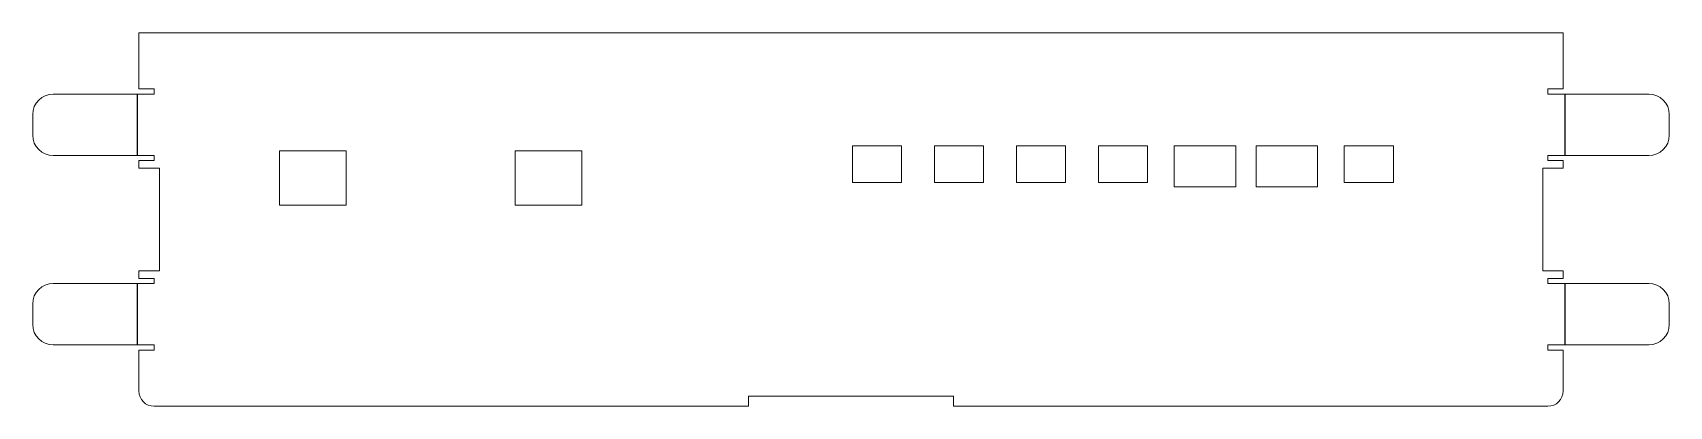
# Model space of a CAD drawing. Header units: millimetres. Extents: x -79 to 81, y -18 to 18.
import ezdxf

# ---------------------------------------------------------------- set-up
doc = ezdxf.new("R2010")
doc.units = ezdxf.units.MM
doc.linetypes.add('CENTERX2', pattern=[20.32, 12.7, -2.54, 2.54, -2.54])

msp = doc.modelspace()

# ---------------------------------------------------------------- linework, layer by layer
at = {"color": 7, "linetype": 'Continuous', "lineweight": 15}
for p, q in [((-68.57, 18.25), (-68.57, 12.75)), ((70.43, 18.25), (-68.57, 18.25)), ((70.43, 12.75), (70.43, 18.25)), ((-67.07, 12.25), (-76.93, 12.25)), ((-68.57, 12.75), (-67.07, 12.75)), ((-67.07, 12.75), (-67.07, 12.25)), ((68.93, 12.75), (70.43, 12.75)), ((68.93, 12.25), (68.93, 12.75)), ((78.79, 12.25), (68.93, 12.25)), ((-78.93, 8.25), (-78.93, 10.25)), ((80.79, 10.25), (80.79, 8.25)), ((-48.33, 6.7), (-54.83, 6.7)), ((-54.83, 6.7), (-54.83, 1.4)), ((-48.33, 1.4), (-48.33, 6.7)), ((-25.33, 6.7), (-31.83, 6.7)), ((-31.83, 6.7), (-31.83, 1.4)), ((-25.33, 1.4), (-25.33, 6.7)), ((1.07, 7.2), (1.07, 3.6)), ((5.87, 7.2), (1.07, 7.2)), ((5.87, 3.6), (5.87, 7.2)), ((9.07, 7.2), (9.07, 3.6)), ((13.87, 7.2), (9.07, 7.2)), ((13.87, 3.6), (13.87, 7.2)), ((17.07, 7.2), (17.07, 3.6)), ((21.87, 7.2), (17.07, 7.2)), ((21.87, 3.6), (21.87, 7.2)), ((25.07, 7.2), (25.07, 3.6)), ((29.87, 7.2), (25.07, 7.2)), ((29.87, 3.6), (29.87, 7.2)), ((38.47, 7.2), (32.47, 7.2)), ((32.47, 7.2), (32.47, 3.2)), ((38.47, 3.2), (38.47, 7.2)), ((40.47, 7.2), (40.47, 3.2)), ((46.47, 7.2), (40.47, 7.2)), ((46.47, 3.2), (46.47, 7.2)), ((49.07, 7.2), (49.07, 3.6)), ((53.87, 7.2), (49.07, 7.2)), ((53.87, 3.6), (53.87, 7.2)), ((-76.93, 6.25), (-67.07, 6.25)), ((-68.57, 5.75), (-68.57, 5)), ((-67.07, 5.75), (-68.57, 5.75)), ((-66.57, 5), (-68.57, 5)), ((-67.07, 6.25), (-67.07, 5.75)), ((-66.57, -5), (-66.57, 5)), ((70.43, 5), (68.43, 5)), ((68.43, 5), (68.43, -5)), ((68.93, 6.25), (78.79, 6.25)), ((68.93, 5.75), (68.93, 6.25)), ((70.43, 5.75), (68.93, 5.75)), ((70.43, 5), (70.43, 5.75)), ((1.07, 3.6), (5.87, 3.6)), ((9.07, 3.6), (13.87, 3.6)), ((17.07, 3.6), (21.87, 3.6)), ((25.07, 3.6), (29.87, 3.6)), ((32.47, 3.2), (38.47, 3.2)), ((40.47, 3.2), (46.47, 3.2)), ((49.07, 3.6), (53.87, 3.6)), ((-54.83, 1.4), (-48.33, 1.4)), ((-31.83, 1.4), (-25.33, 1.4)), ((-67.07, -6.25), (-76.93, -6.25)), ((-68.57, -5), (-68.57, -5.75)), ((-68.57, -5), (-66.57, -5)), ((-68.57, -5.75), (-67.07, -5.75)), ((-67.07, -5.75), (-67.07, -6.25)), ((68.43, -5), (70.43, -5)), ((68.93, -5.75), (70.43, -5.75)), ((68.93, -6.25), (68.93, -5.75)), ((78.79, -6.25), (68.93, -6.25)), ((70.43, -5.75), (70.43, -5)), ((-78.93, -8.25), (-78.93, -10.25)), ((80.79, -10.25), (80.79, -8.25)), ((-76.93, -12.25), (-67.07, -12.25)), ((-68.57, -12.75), (-68.57, -16.75)), ((-67.07, -12.75), (-68.57, -12.75)), ((-67.07, -12.25), (-67.07, -12.75)), ((68.93, -12.25), (78.79, -12.25)), ((68.93, -12.75), (68.93, -12.25)), ((70.43, -12.75), (68.93, -12.75)), ((70.43, -16.75), (70.43, -12.75)), ((10.93, -17.25), (-9.07, -17.25)), ((-9.07, -17.25), (-9.07, -18.25)), ((10.93, -18.25), (10.93, -17.25)), ((-67.07, -18.25), (-9.07, -18.25)), ((10.93, -18.25), (68.93, -18.25))]:
    msp.add_line(p, q, dxfattribs=at)
at = {"color": 7, "linetype": 'CENTERX2'}
for p, q in [((-68.75, 12.25), (-68.75, 6.25)), ((70.61, 6.25), (70.61, 12.25)), ((-68.75, -6.25), (-68.75, -12.25)), ((70.61, -12.25), (70.61, -6.25))]:
    msp.add_line(p, q, dxfattribs=at)
at = {"color": 7, "linetype": 'Continuous', "lineweight": 15}
for centre, radius, start, end in [((-76.93, 10.25), 2, 90, 180), ((78.79, 10.25), 2, 0, 90), ((-76.93, 8.25), 2, 180, 270), ((78.79, 8.25), 2, 270, 0), ((-76.93, -8.25), 2, 90, 180), ((78.79, -8.25), 2, 0, 90), ((-76.93, -10.25), 2, 180, 270), ((78.79, -10.25), 2, 270, 0), ((-67.07, -16.75), 1.5, 180, 270), ((68.93, -16.75), 1.5, 270, 0)]:
    msp.add_arc(centre, radius, start, end, dxfattribs=at)

doc.saveas('drawing.dxf')
